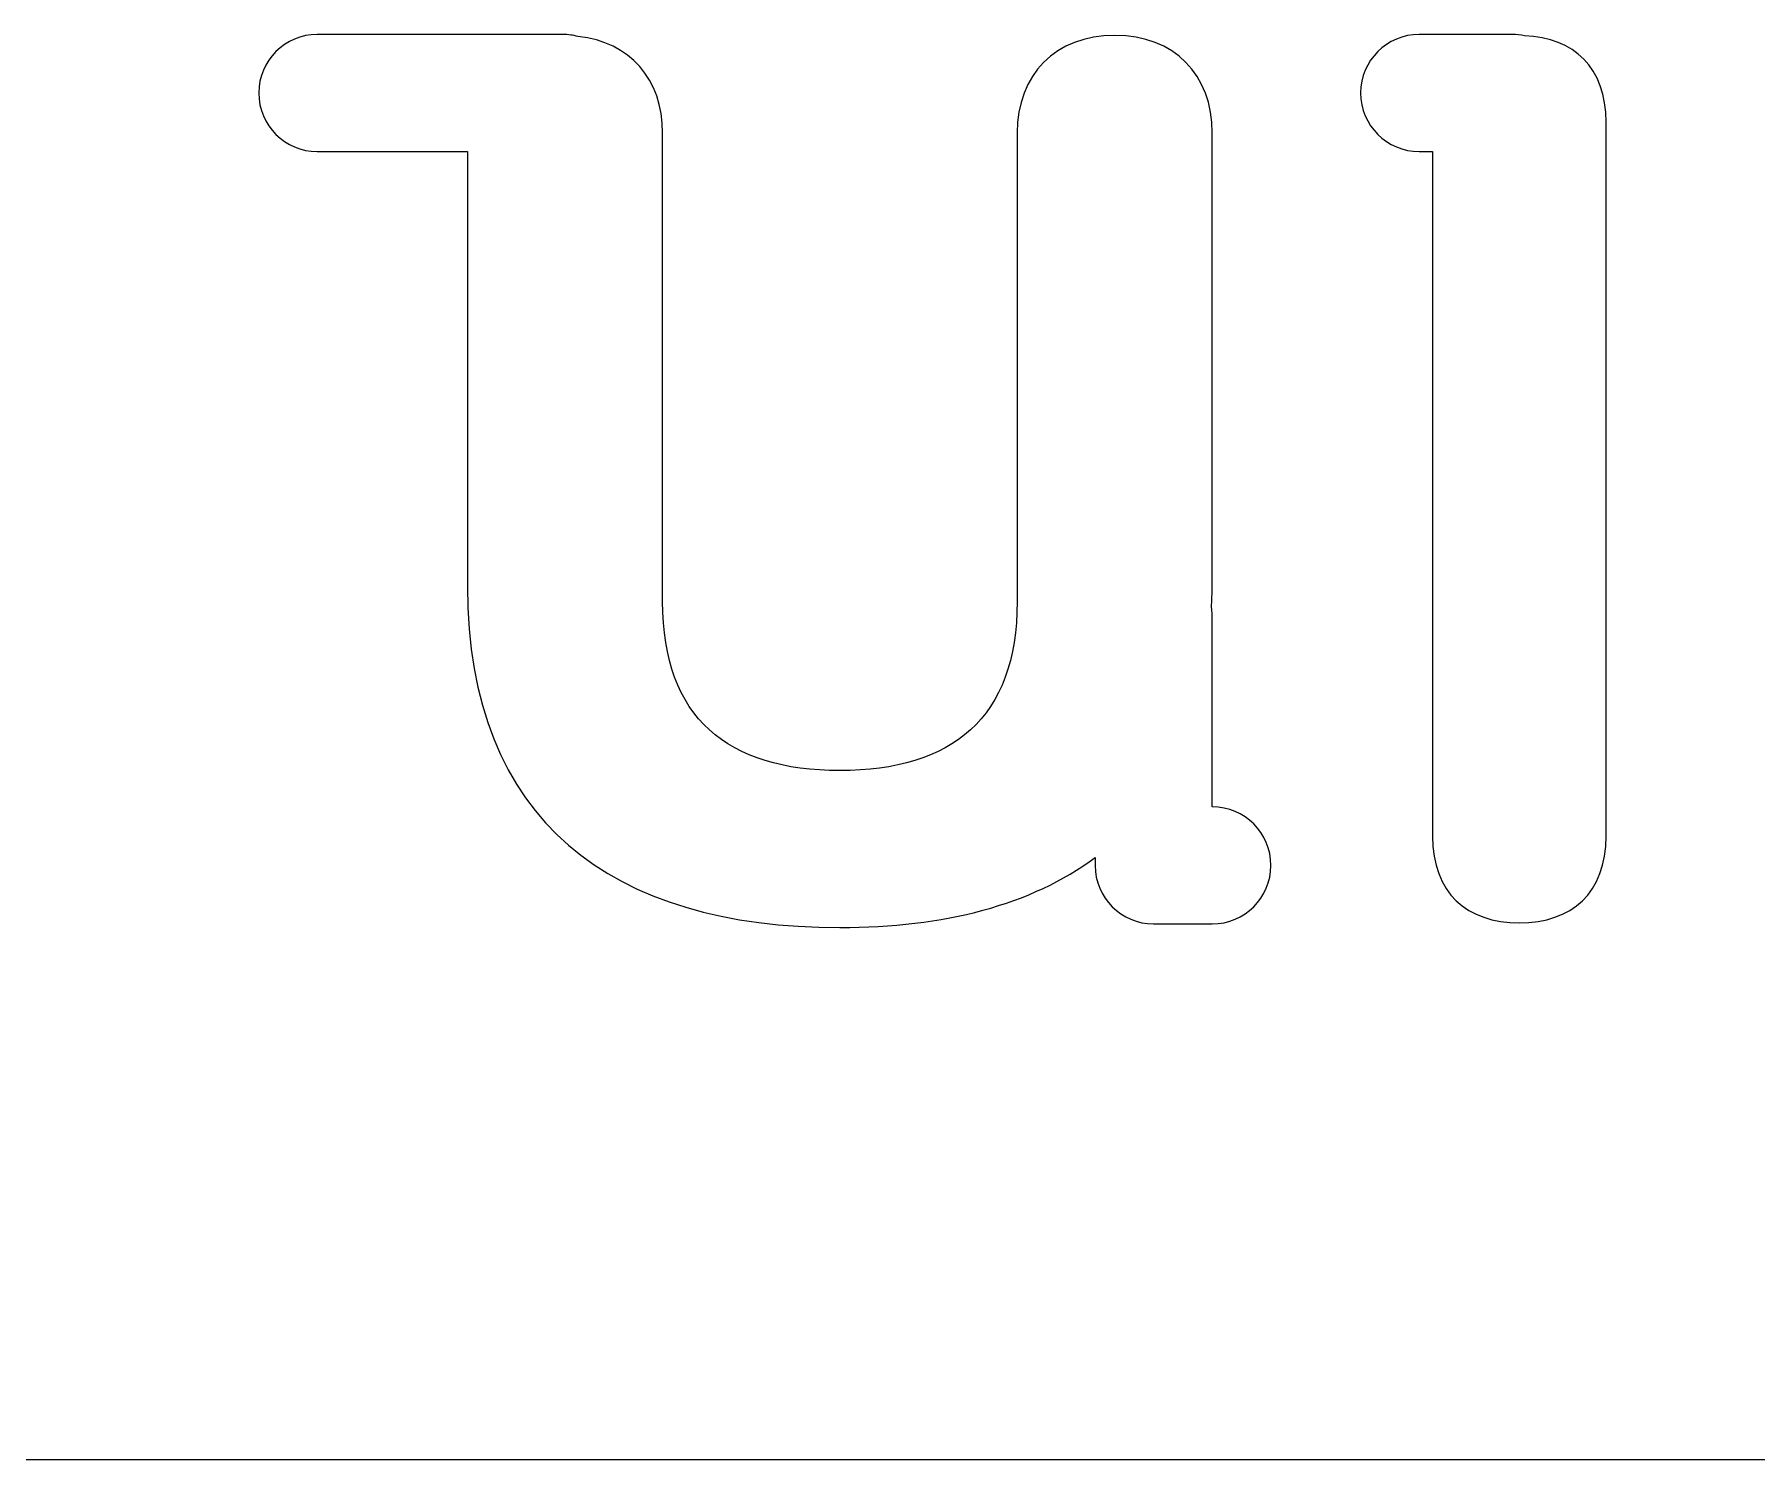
# Model space of a CAD drawing. Header units: millimetres. Extents: x -1166 to -93, y -857 to -63.
# Drawn here: x -702.21 to -667.79, y -846.68 to -818.19 of the extents above; entities that cross this region are included whole.
import ezdxf

# ---------------------------------------------------------------- set-up
doc = ezdxf.new("R2010")
doc.units = ezdxf.units.MM
doc.layers.add('CUTS', color=1, linetype='Continuous', true_color=0xff0000)
doc.layers.add('TEXT', color=5, linetype='Continuous', true_color=0x0000ff)

msp = doc.modelspace()

# ---------------------------------------------------------------- linework, layer by layer
at = {"layer": 'CUTS', "color": 1, "lineweight": 25, "true_color": 0xff0000}
msp.add_lwpolyline([(-760.845, -846.676), (-510.815, -846.676)], dxfattribs=at)
at = {"layer": 'TEXT', "color": 5, "true_color": 0x0000ff}
for points in [[(-691.642, -818.187), (-696.557, -818.187)], [(-672.674, -818.187), (-674.532, -818.187)], [(-689.654, -829.526), (-689.654, -820.157)], [(-682.568, -820.157), (-682.568, -829.526)], [(-678.668, -829.217), (-678.668, -820.157)], [(-670.796, -834.211), (-670.796, -819.943)], [(-696.557, -820.528), (-693.554, -820.528), (-693.554, -829.217)], [(-674.532, -820.528), (-674.267, -820.528), (-674.267, -834.211)], [(-678.668, -833.628), (-678.67, -829.784)], [(-681.011, -834.643), (-681.011, -834.798)], [(-679.841, -835.968), (-678.668, -835.968)]]:
    msp.add_lwpolyline(points, dxfattribs=at)
for points in [[(-696.557, -818.187), (-697.203, -818.187), (-697.727, -818.711), (-697.727, -819.357)], [(-691.349, -818.229), (-691.443, -818.204), (-691.54, -818.187), (-691.642, -818.187)], [(-674.532, -818.187), (-675.179, -818.187), (-675.703, -818.711), (-675.703, -819.357)], [(-672.427, -818.215), (-672.506, -818.198), (-672.589, -818.187), (-672.674, -818.187)], [(-689.654, -820.157), (-689.654, -819.08), (-690.31, -818.335), (-691.349, -818.229)], [(-680.617, -818.207), (-681.807, -818.207), (-682.568, -818.993), (-682.568, -820.157)], [(-678.668, -820.157), (-678.668, -818.992), (-679.429, -818.207), (-680.617, -818.207)], [(-670.796, -819.943), (-670.796, -818.842), (-671.441, -818.255), (-672.427, -818.215)], [(-697.727, -819.357), (-697.727, -820.005), (-697.203, -820.528), (-696.557, -820.528)], [(-675.703, -819.357), (-675.703, -820.005), (-675.179, -820.528), (-674.532, -820.528)], [(-693.554, -829.217), (-693.554, -833.924), (-690.653, -836.041), (-686.111, -836.041)], [(-686.111, -832.903), (-688.346, -832.903), (-689.654, -831.857), (-689.654, -829.526)], [(-682.568, -829.526), (-682.568, -831.857), (-683.876, -832.903), (-686.111, -832.903)], [(-678.685, -829.64), (-678.679, -829.499), (-678.668, -829.363), (-678.668, -829.217)], [(-678.67, -829.784), (-678.67, -829.734), (-678.679, -829.688), (-678.685, -829.64)], [(-677.497, -834.798), (-677.497, -834.152), (-678.021, -833.628), (-678.668, -833.628)], [(-674.267, -834.211), (-674.267, -835.352), (-673.577, -835.946), (-672.531, -835.946)], [(-672.531, -835.946), (-671.485, -835.946), (-670.796, -835.352), (-670.796, -834.211)], [(-686.111, -836.041), (-684.02, -836.041), (-682.283, -835.586), (-681.011, -834.643)], [(-681.011, -834.798), (-681.011, -835.444), (-680.487, -835.968), (-679.841, -835.968)], [(-678.668, -835.968), (-678.021, -835.968), (-677.497, -835.444), (-677.497, -834.798)]]:
    msp.add_open_spline(points, degree=3, dxfattribs=at)

doc.saveas('drawing.dxf')
